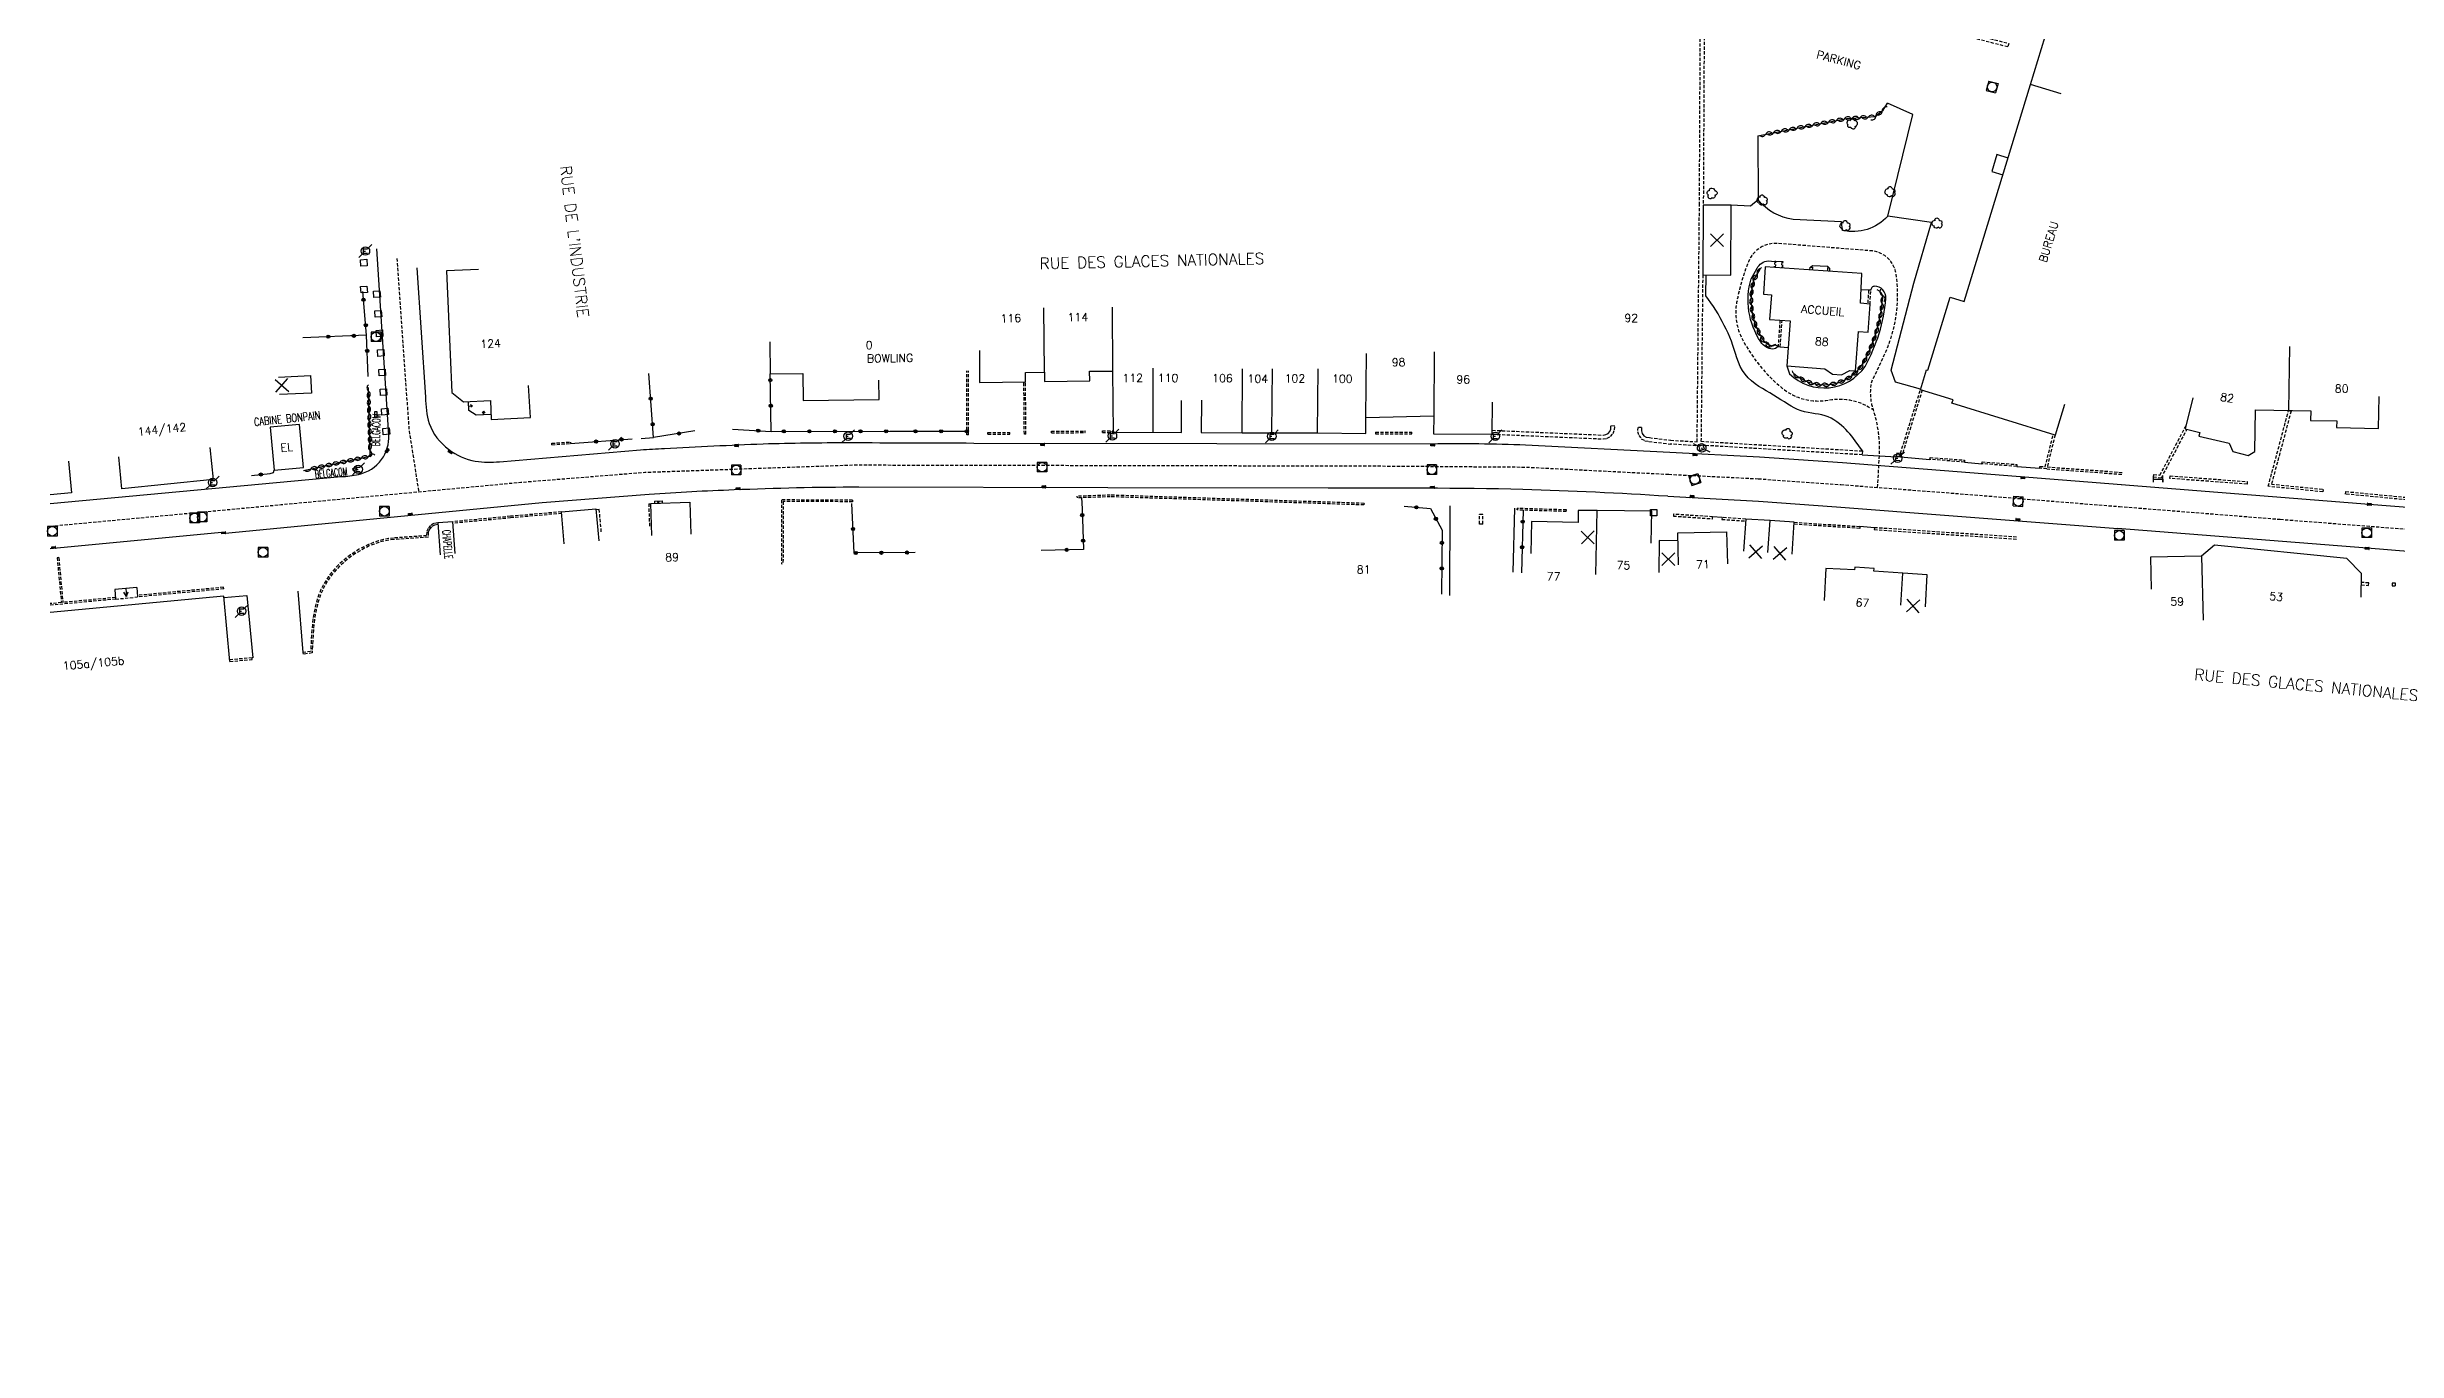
# Model space of a CAD drawing. Header units: millimetres. Extents: x 168000 to 169000, y 125999 to 127001.
# Drawn here: x 167999.5 to 168366.6, y 126542.1 to 126745.7 of the extents above; entities that cross this region are included whole.
import ezdxf
from ezdxf.enums import TextEntityAlignment as Align

# ---------------------------------------------------------------- set-up
doc = ezdxf.new("R2010")
doc.units = ezdxf.units.MM
doc.linetypes.add('DASHED', pattern=[0.75, 0.5, -0.25])
doc.layers.get('0').update_dxf_attribs({"linetype": 'CONTINUOUS'})
for name, color, linetype in [('W0001', 6, 'DASHED'), ('W0008', 7, 'CONTINUOUS'), ('W0100', 7, 'CONTINUOUS'), ('W0112', 1, 'DASHED'), ('W0300', 7, 'CONTINUOUS'), ('W0310', 3, 'CONTINUOUS'), ('W0322', 7, 'CONTINUOUS'), ('W0334', 7, 'CONTINUOUS'), ('W0400', 7, 'CONTINUOUS'), ('W0420', 7, 'CONTINUOUS'), ('W0471', 7, 'CONTINUOUS'), ('W0984', 7, 'CONTINUOUS'), ('W0989', 7, 'CONTINUOUS'), ('W0991', 7, 'CONTINUOUS'), ('W1102', 7, 'CONTINUOUS'), ('W1474', 7, 'CONTINUOUS')]:
    doc.layers.add(name, color=color, linetype=linetype)
doc.styles.get("Standard").update_dxf_attribs({"font": 'romans.shx', "width": 0.85})

# ---------------------------------------------------------------- blocks, each defined once
blk = doc.blocks.new('T400')
for p, q in [((-0.15, 0.3), (0.15, 0.3)), ((-0.15, -0.25), (-0.15, 0.3)), ((-0.15, 0.15), (0.15, 0.15)), ((-0.15, 0), (0.15, 0)), ((0.15, 0.3), (0.15, -0.25)), ((-0.15, -0.15), (0.15, -0.15)), ((-0.15, -0.25), (-0.15, -0.3)), ((-0.15, -0.3), (0.15, -0.3)), ((0.15, -0.3), (0.15, -0.25))]:
    blk.add_line(p, q)
blk = doc.blocks.new('T471')
for p, q in [((-0.333334, 0.333334), (-0.333334, -0.333334)), ((-0.333334, 0.333334), (0.333334, 0.333334)), ((-0.333334, 0), (0, 0)), ((0.500001, 0.500001), (1.000002, 1.000002)), ((-0.500001, -0.500001), (-1.000002, -1.000002)), ((-0.333334, -0.333334), (0.333334, -0.333334))]:
    blk.add_line(p, q)
blk.add_ellipse((0, 0), major_axis=(0.471405, 0.471405), ratio=1, start_param=5.4977871438, end_param=11.780972451)
blk = doc.blocks.new('T420')
for p, q in [((0.75, 0.75), (-0.75, 0.75)), ((-0.75, 0.75), (-0.75, -0.75)), ((0.75, 0.75), (0.75, -0.75)), ((0.75, -0.75), (-0.75, -0.75))]:
    blk.add_line(p, q)
blk.add_ellipse((0, 0), major_axis=(-0.53, 0.53), ratio=1, start_param=3.926991, end_param=10.210176)
blk = doc.blocks.new('T300')
for p, q in [((-0.8, 0.51), (-0.86, 0.34)), ((-0.86, 0.34), (-0.86, 0.17)), ((-0.86, 0.17), (-0.74, 0.06)), ((-0.69, 0.63), (-0.8, 0.51)), ((-0.8, -0.06), (-0.74, 0.06)), ((-0.74, 0.06), (-0.69, 0.11)), ((-0.57, 0.69), (-0.69, 0.63)), ((-0.46, 0.69), (-0.57, 0.69)), ((-0.29, 0.63), (-0.46, 0.69)), ((-0.29, 0.63), (-0.17, 0.74)), ((-0.23, 0.57), (-0.29, 0.63)), ((-0.17, 0.74), (-0.06, 0.8)), ((-0.06, 0.8), (0.06, 0.8)), ((0.06, 0.8), (0.23, 0.74)), ((0.23, 0.74), (0.34, 0.63)), ((0.34, 0.63), (0.4, 0.51)), ((0.46, 0.46), (0.34, 0.46)), ((0.4, 0.51), (0.4, 0.46)), ((0.57, 0.4), (0.46, 0.46)), ((0.57, 0.4), (0.69, 0.29)), ((0.69, 0.29), (0.74, 0.17)), ((0.74, 0.06), (0.69, -0.17)), ((0.74, 0.17), (0.74, 0.06)), ((-0.8, -0.17), (-0.8, -0.06)), ((-0.8, -0.23), (-0.8, -0.17)), ((-0.74, -0.34), (-0.8, -0.23)), ((-0.69, -0.4), (-0.74, -0.34)), ((-0.51, -0.46), (-0.69, -0.4)), ((-0.4, -0.46), (-0.51, -0.46)), ((-0.4, -0.46), (-0.34, -0.46)), ((-0.34, -0.46), (-0.34, -0.4)), ((-0.34, -0.51), (-0.34, -0.46)), ((-0.29, -0.63), (-0.34, -0.51)), ((-0.17, -0.74), (-0.29, -0.63)), ((-0.06, -0.8), (-0.17, -0.74)), ((0.06, -0.8), (-0.06, -0.8)), ((0.17, -0.74), (0.06, -0.8)), ((0.23, -0.69), (0.17, -0.74)), ((0.29, -0.46), (0.23, -0.46)), ((0.29, -0.63), (0.23, -0.69)), ((0.46, -0.4), (0.29, -0.46)), ((0.34, -0.51), (0.29, -0.63)), ((0.34, -0.51), (0.34, -0.46)), ((0.57, -0.34), (0.46, -0.4)), ((0.63, -0.29), (0.57, -0.34)), ((0.69, -0.17), (0.63, -0.29))]:
    blk.add_line(p, q)
blk = doc.blocks.new('t310o')
at = {"color": 0, "linetype": 'Continuous'}
for centre, start, end in [((-0.5, 0.38), 216.8699, 323.1304), ((0.5, -0.37), 36.8699, 143.1303)]:
    blk.add_arc(centre, 0.625, start, end, dxfattribs=at)
blk = doc.blocks.new('t991o')
at = {"color": 0, "linetype": 'Continuous'}
for p, q in [((-1, 1), (1, -1)), ((-1, -1), (1, 1))]:
    blk.add_line(p, q, dxfattribs=at)
blk = doc.blocks.new('t112o')
at = {"color": 0, "linetype": 'Continuous'}
for p, q in [((-0.5, 0.5), (0.5, 0.5)), ((-0.5, -0.5), (-0.5, 0.5)), ((0.5, 0.5), (0.5, -0.5)), ((0.5, -0.5), (-0.5, -0.5))]:
    blk.add_line(p, q, dxfattribs=at)
blk = doc.blocks.new('t322o')
at = {"color": 0, "linetype": 'Continuous'}
for radius in [0.25, 0.15]:
    blk.add_circle((0, 0), radius, dxfattribs=at)
blk = doc.blocks.new('T1474')
at = {"color": 0, "linetype": 'Continuous', "flags": 128}
for points in [[(-0.75, -0.5), (-0.75, 0.5)], [(-0.75, 0), (0.75, 0)], [(0.75, 0), (0.75, -0.5), (0.75, 0.5)]]:
    blk.add_lwpolyline(points, dxfattribs=at)

msp = doc.modelspace()

# ---------------------------------------------------------------- linework, layer by layer
at = {"layer": 'W0001', "flags": 128}
for points in [[(168054.16, 126712.7), (168056.04, 126686.01), (168057.56, 126676.26)], [(168000, 126670.89), (168036.11, 126674.26), (168073.54, 126677.75), (168092.9, 126679.31), (168125.5, 126680.45), (168173.7, 126680.36), (168207.71, 126680.29), (168230.26, 126680.12), (168252.83, 126678.99)]]:
    msp.add_lwpolyline(points, dxfattribs=at)
msp.add_lwpolyline([(168285.45, 126676.93), (168285.73, 126681.88, 0.092943), (168284.79, 126689.03, -0.128856), (168284.53, 126693.44), (168286.44, 126697.47, 0.148886), (168288.33, 126710.29, 0.338657), (168284.63, 126713.86), (168269.9, 126715.03, 0.328011), (168265.27, 126712.16, 0.050116), (168263.43, 126705.8, 0.169533), (168264.33, 126700.05, 0.097399), (168270.49, 126692.49, 0.223144), (168277.85, 126690.58, -0.205389), (168284.79, 126689.03, -2.090981)], format="xyb", dxfattribs=at)
at = {"layer": 'W0001'}
for points in [[(168252.83, 126678.99), (168266.81, 126678.29), (168279.7, 126677.38), (168297.6, 126676.01), (168323.25, 126673.95)], [(168323.21, 126673.96), (168348.35, 126671.96), (168386.02, 126669.04), (168398.7, 126668.81), (168402.9, 126667.97), (168410.23, 126665.67), (168414.9, 126663.38), (168426.03, 126656.17), (168477.32, 126625.92), (168518.79, 126601.37), (168540.78, 126588.3), (168546.76, 126583.58), (168551.68, 126577.85), (168570.93, 126570.01), (168579.64, 126564.37), (168593.13, 126557), (168605.16, 126551.97), (168611.89, 126550.47), (168621.02, 126549.49), (168637.62, 126549.13), (168660.26, 126549.1), (168673.48, 126542.1)]]:
    msp.add_lwpolyline(points, dxfattribs=at)
at = {"layer": 'W0008'}
for p, q in [((168218.64, 126674.08), (168218.56, 126660.08)), ((168228.72, 126673.7), (168228.49, 126663.7)), ((168038.67, 126660.72), (168039.47, 126651.15))]:
    msp.add_line(p, q, dxfattribs=at)
for points in [[(168323.49, 126677.4), (168362.25, 126674.31), (168385.57, 126672.48), (168387.96, 126673.06), (168390.19, 126674.52), (168391.46, 126676.4), (168392.42, 126679.41), (168398.9, 126700.88), (168407.61, 126730.12)], [(168253, 126682.44), (168267.02, 126681.73), (168279.95, 126680.82), (168297.87, 126679.45), (168323.52, 126677.39)], [(168283.05, 126682.03), (168288.4, 126681.73)], [(168252.66, 126675.56), (168266.86, 126674.8), (168279.05, 126673.93), (168297.23, 126672.52), (168322.98, 126670.5)], [(168537.79, 126586.5), (168525.43, 126593.91), (168478.37, 126621.78), (168454.24, 126636.04), (168446.11, 126640.83), (168414.75, 126659.21), (168410.31, 126661.5), (168405.44, 126663.19), (168401.12, 126663.96), (168392.33, 126664.97), (168391.06, 126665.04), (168361.93, 126667.44), (168322.92, 126670.52)]]:
    msp.add_lwpolyline(points, dxfattribs=at)
msp.add_lwpolyline([(168292.15, 126692.28), (168288.22, 126693.38), (168287.54, 126695.24), (168291.09, 126708.83), (168293.86, 126718.3), (168287.04, 126719.27, -0.271387), (168279.97, 126717.08), (168279.82, 126718.41), (168272.28, 126718.76, -0.187463), (168266.79, 126721.83), (168265.58, 126720.86), (168262.57, 126721.01)], format="xyb", dxfattribs=at)
at = {"layer": 'W0008', "flags": 128}
for points in [[(168000, 126674.42), (168045.47, 126678.62, 0.0381), (168048.18, 126678.97, 0.1722), (168051.78, 126681.28, 0.1722), (168052.88, 126685.1), (168051.05, 126714.18)], [(168269.9, 126698.92, -0.166242), (168269.05, 126698.51, -0.218815), (168267.19, 126699.66, -0.218299), (168265.68, 126709.53), (168266.62, 126711.16, -0.260408), (168268.37, 126712.31), (168269.37, 126712.23)], [(168057.28, 126711.21), (168058.62, 126691.03, 0.0653), (168059.2, 126686.92, 0.1459), (168062.24, 126682.89, 0.1208), (168066.41, 126681.02, 0.0561), (168070.21, 126680.95), (168092.22, 126682.8, -0.0087), (168095.94, 126683.02, -0.0043), (168111.36, 126683.75, -0.0078), (168124.7, 126683.94, -0.0006), (168144.29, 126683.87), (168182.21, 126683.82), (168215.82, 126683.77, -0.0124), (168230.47, 126683.6), (168253, 126682.44)], [(168283.07, 126682.63), (168281.96, 126684.21, 0.067278), (168279.48, 126686.89, 0.150127), (168275.72, 126688.44, -0.120088), (168271.44, 126689.92, 0.009293), (168266.91, 126692.72, -0.19241), (168263.47, 126697.18, 0.095178), (168258.61, 126706.84), (168258.65, 126710.11)], [(168271.28, 126695.91), (168271.71, 126694.65, 0.464804), (168283.48, 126695.84, 0.10712), (168286.75, 126706.45, 0.440439), (168284.96, 126708.35, 0.442091), (168284.4, 126707.72)], [(168252.66, 126675.56, 0.0074), (168230.05, 126676.63, 0.0064), (168199.6, 126676.82), (168165.19, 126676.89), (168126.3, 126676.97, 0.0102), (168106.85, 126676.54, 0.0093), (168093.57, 126675.83), (168076.87, 126674.55), (168026.83, 126669.67), (168026.76, 126669.89), (168000, 126667.37)]]:
    msp.add_lwpolyline(points, format="xyb", dxfattribs=at)
msp.add_lwpolyline([(168027.14, 126659.74), (168030.72, 126660.08), (168031.64, 126650.35)], dxfattribs=at)
at = {"layer": 'W0100'}
for p, q in [((168065.39, 126689.65), (168065.99, 126689.68)), ((168065.99, 126689.68), (168065.68, 126689.85)), ((168065.99, 126689.68), (168065.7, 126689.47)), ((168334.66, 126690.94), (168333.5, 126686.08)), ((168363.7, 126686.16), (168363.78, 126691.16)), ((168067.67, 126688.85), (168067.47, 126688.52)), ((168067.7, 126688.26), (168067.67, 126688.85)), ((168067.67, 126688.85), (168067.9, 126688.54)), ((168333.5, 126686.08), (168335.77, 126685.54)), ((168344.36, 126682.55), (168344.46, 126689.03)), ((168344.46, 126689.03), (168353.11, 126688.89)), ((168353.11, 126688.89), (168353.09, 126687.41)), ((168353.09, 126687.41), (168357.16, 126687.34)), ((168357.16, 126687.34), (168357.14, 126686.27)), ((168357.14, 126686.27), (168363.7, 126686.16)), ((168335.77, 126685.54), (168335.63, 126684.96)), ((168094.38, 126674.81), (168095.6, 126674.84)), ((168094.38, 126674.81), (168094.39, 126674.45)), ((168094.99, 126674.83), (168095, 126674.47)), ((168095.6, 126674.84), (168095.61, 126674.49)), ((168095, 126674.47), (168094.83, 126674.71)), ((168095, 126674.47), (168095.15, 126674.72)), ((168013.53, 126661.3), (168010.08, 126661)), ((168010.08, 126661), (168010.22, 126659.5)), ((168011.92, 126659.91), (168011.51, 126660.58)), ((168011.8, 126661.15), (168011.92, 126659.91)), ((168011.92, 126659.91), (168012.2, 126660.64)), ((168013.53, 126661.3), (168013.66, 126659.83))]:
    msp.add_line(p, q, dxfattribs=at)
for points in [[(168314.63, 126689.88), (168313.16, 126685.1), (168297.06, 126690.07), (168297.23, 126690.62), (168292.13, 126692.19), (168293.08, 126695.31), (168293.29, 126695.25), (168296.77, 126706.66), (168298.99, 126705.98), (168309.32, 126739.84), (168317.93, 126768.03)], [(168335.63, 126684.96), (168340.36, 126683.83), (168340.95, 126682.54), (168343.31, 126681.92), (168344.36, 126682.55)], [(168272.09, 126666.51), (168272.44, 126671.5), (168268.64, 126671.76), (168264.84, 126672), (168264.52, 126667.01)], [(168254.34, 126664.83), (168254.22, 126669.83), (168261.86, 126670.01), (168261.98, 126665.01)], [(168360.98, 126659.81), (168361.01, 126663.51), (168358.73, 126665.82), (168338.07, 126667.9), (168336.06, 126666.22), (168328.09, 126666.03), (168328.2, 126661.04)], [(168292.91, 126658.32), (168293.21, 126663.31), (168289.38, 126663.54), (168284.88, 126663.84), (168284.91, 126664.28), (168281.89, 126664.48), (168281.86, 126664.05), (168277.36, 126664.29), (168277.09, 126659.29)]]:
    msp.add_lwpolyline(points, dxfattribs=at)
for points in [[(168258.13, 126710.12), (168262.51, 126710.06), (168262.57, 126721.01), (168258.22, 126721.02)], [(168267.61, 126707.09), (168268.86, 126707), (168268.58, 126703.16), (168271.78, 126702.94), (168271.28, 126695.91), (168277.21, 126695.47), (168278.38, 126694.64), (168279.82, 126694.52), (168281.1, 126695.17), (168282.01, 126695.14), (168282.45, 126701.3), (168283.95, 126701.19), (168284.26, 126705.54), (168282.79, 126705.7), (168282.98, 126710.32), (168267.91, 126711.38)]]:
    msp.add_lwpolyline(points, close=True, dxfattribs=at)
at = {"layer": 'W0100', "flags": 128}
for points in [[(168066.92, 126710.98), (168061.93, 126710.77), (168062.23, 126703.64), (168062.74, 126691.78), (168064.54, 126690.31), (168068.76, 126690.49), (168068.89, 126687.52), (168075.02, 126687.86), (168074.74, 126692.85)], [(168112.43, 126699.67), (168112.47, 126694.69), (168117.59, 126694.74), (168117.64, 126690.51), (168129.47, 126690.67), (168129.43, 126693.67)], [(168145.14, 126698.33), (168145.19, 126693.33), (168152.35, 126693.4), (168152.33, 126694.9), (168155.31, 126694.96), (168155.32, 126693.46), (168162.38, 126693.57), (168162.36, 126695.07), (168165.96, 126695.1), (168166.05, 126685.5), (168172.3, 126685.56), (168176.73, 126685.51), (168176.73, 126690.51)], [(168035.69, 126694.17), (168040.69, 126694.41), (168040.82, 126691.68), (168035.82, 126691.45)], [(168068.82, 126688.3), (168066.57, 126688.21), (168065.42, 126688.96), (168065.36, 126690.34)], [(168179.82, 126690.54), (168179.78, 126685.54), (168186.19, 126685.45), (168190.84, 126685.47), (168197.98, 126685.45), (168205.51, 126685.37), (168205.52, 126687.87), (168216.11, 126688.12), (168216.1, 126685.32), (168225.26, 126685.28), (168225.31, 126690.26)], [(168024.95, 126683.16), (168025.45, 126678.19), (168011.21, 126676.74), (168010.71, 126681.72)], [(168002.88, 126681.06), (168003.31, 126676.08), (168000, 126675.78)], [(168063.28, 126666.61), (168062.89, 126671.59), (168060.54, 126671.4), (168060.94, 126666.42)], [(168080.31, 126668.14), (168079.86, 126673.12), (168085.23, 126673.6), (168085.68, 126668.62)], [(168093.99, 126669.43), (168093.82, 126674.43), (168099.9, 126674.63), (168100.07, 126669.64)], [(168250.08, 126668.21), (168250.17, 126673.21), (168241.63, 126673.35), (168238.65, 126673.35), (168238.65, 126671.45), (168231.41, 126671.62), (168231.3, 126666.62)], [(168254.25, 126668.58), (168251.34, 126668.63), (168251.25, 126663.63)], [(168028.09, 126649.76), (168028.09, 126649.76), (168027.12, 126659.98), (168000, 126657.41)]]:
    msp.add_lwpolyline(points, dxfattribs=at)
for points in [[(168034.98, 126679.62), (168039.55, 126680.06), (168038.93, 126686.77), (168034.35, 126686.34)], [(168050.7, 126688.77), (168051.02, 126688.78), (168051.03, 126687.92), (168050.71, 126687.92)], [(168047.83, 126679.98), (168047.89, 126679.67), (168047.31, 126679.57), (168047.26, 126679.89)]]:
    msp.add_lwpolyline(points, close=True, dxfattribs=at)
at = {"layer": 'W0112'}
for p, q in [((168143.18, 126685.14), (168143.21, 126695.14)), ((168143.43, 126685.14), (168143.46, 126695.14)), ((168152.17, 126685.26), (168152.1, 126693.4)), ((168152.42, 126685.26), (168152.35, 126693.4)), ((168164.37, 126685.75), (168166.05, 126685.75)), ((168225.27, 126685.86), (168242.56, 126685.11)), ((168243.61, 126685.68), (168243.76, 126686.05)), ((168243.76, 126686.05), (168243.79, 126686.55)), ((168244.39, 126686.52), (168243.79, 126686.55)), ((168244.13, 126685.36), (168244.36, 126685.91)), ((168244.36, 126685.91), (168244.39, 126686.52)), ((168247.98, 126686.32), (168247.94, 126685.68)), ((168248.58, 126686.28), (168247.98, 126686.32)), ((168248.58, 126686.28), (168248.55, 126685.75)), ((168346.46, 126677.11), (168349.64, 126688.95)), ((168078.36, 126683.83), (168081.27, 126684.03)), ((168078.38, 126683.58), (168078.36, 126683.83)), ((168078.38, 126683.58), (168081.29, 126683.79)), ((168081.27, 126684.03), (168081.29, 126683.79)), ((168143.43, 126685.14), (168143.18, 126685.14)), ((168146.49, 126685.49), (168149.89, 126685.52)), ((168146.49, 126685.24), (168146.49, 126685.49)), ((168146.49, 126685.24), (168149.89, 126685.27)), ((168149.89, 126685.27), (168149.89, 126685.52)), ((168152.42, 126685.26), (168152.17, 126685.26)), ((168156.39, 126685.7), (168161.68, 126685.75)), ((168156.39, 126685.45), (168156.39, 126685.7)), ((168156.39, 126685.45), (168161.68, 126685.5)), ((168161.68, 126685.5), (168161.68, 126685.75)), ((168164.37, 126685.5), (168164.37, 126685.75)), ((168164.37, 126685.5), (168166.05, 126685.5)), ((168207.04, 126685.55), (168212.71, 126685.58)), ((168207.04, 126685.55), (168207.04, 126685.3)), ((168207.04, 126685.3), (168212.71, 126685.33)), ((168212.71, 126685.33), (168212.71, 126685.58)), ((168225.28, 126685.26), (168225.26, 126685.28)), ((168225.28, 126685.26), (168242.6, 126684.51)), ((168242.56, 126685.11), (168242.99, 126685.19)), ((168242.6, 126684.51), (168243.19, 126684.61)), ((168242.99, 126685.19), (168243.34, 126685.38)), ((168243.19, 126684.61), (168243.72, 126684.9)), ((168243.34, 126685.38), (168243.61, 126685.68)), ((168243.72, 126684.9), (168244.13, 126685.36)), ((168247.94, 126685.68), (168248.13, 126685.06)), ((168248.13, 126685.06), (168248.53, 126684.55)), ((168248.53, 126684.55), (168249.09, 126684.22)), ((168248.55, 126685.75), (168248.67, 126685.34)), ((168248.67, 126685.34), (168248.93, 126685.01)), ((168248.93, 126685.01), (168249.3, 126684.8)), ((168249.09, 126684.22), (168249.73, 126684.12)), ((168249.3, 126684.8), (168249.81, 126684.71)), ((168249.73, 126684.12), (168253.07, 126683.71)), ((168249.81, 126684.71), (168253.14, 126684.3)), ((168328.56, 126678.98), (168328.51, 126678.58)), ((168331.1, 126678.34), (168331.13, 126678.74)), ((168114.25, 126674.98), (168114.22, 126664.98)), ((168125.33, 126674.96), (168114.25, 126674.98)), ((168125.33, 126674.96), (168125.33, 126674.71)), ((168165.6, 126675.73), (168160.44, 126675.56)), ((168160.45, 126675.31), (168160.44, 126675.56)), ((168165.6, 126675.48), (168160.45, 126675.31)), ((168205.23, 126674.45), (168165.6, 126675.73)), ((168205.22, 126674.2), (168165.6, 126675.48)), ((168343.16, 126677.45), (168331.1, 126678.34)), ((168354.98, 126676.24), (168346.46, 126677.11)), ((168386.03, 126673.29), (168358.54, 126675.9)), ((168059.95, 126671.3), (168059.43, 126671.01)), ((168060.54, 126671.4), (168059.95, 126671.3)), ((168060.56, 126671.16), (168060.03, 126671.06)), ((168060.54, 126671.4), (168060.54, 126671.4)), ((168071.91, 126672.43), (168062.89, 126671.59)), ((168071.92, 126672.18), (168062.91, 126671.34)), ((168079.86, 126673.12), (168071.91, 126672.43)), ((168079.88, 126672.87), (168071.92, 126672.18)), ((168085.77, 126673.51), (168085.24, 126673.46)), ((168086.09, 126670.02), (168085.77, 126673.51)), ((168093.49, 126674.39), (168093.82, 126674.4)), ((168093.49, 126674.39), (168093.61, 126670.89)), ((168114.5, 126674.73), (168114.47, 126664.98)), ((168125.33, 126674.71), (168114.5, 126674.73)), ((168205.23, 126674.45), (168205.22, 126674.2)), ((168223.26, 126671.22), (168223.27, 126672.77)), ((168223.76, 126671.22), (168223.26, 126671.22)), ((168223.27, 126672.77), (168223.77, 126672.77)), ((168223.76, 126671.22), (168223.77, 126672.77)), ((168229.14, 126673.42), (168229.15, 126673.67)), ((168236.82, 126673.17), (168229.14, 126673.42)), ((168236.83, 126673.42), (168229.15, 126673.67)), ((168236.82, 126673.17), (168236.83, 126673.42)), ((168049, 126667.67), (168048.28, 126667.28)), ((168049.12, 126667.45), (168048.4, 126667.06)), ((168049.75, 126668.03), (168049, 126667.67)), ((168049.85, 126667.8), (168049.12, 126667.45)), ((168050.5, 126668.34), (168049.75, 126668.03)), ((168050.59, 126668.1), (168049.85, 126667.8)), ((168051.27, 126668.6), (168050.5, 126668.34)), ((168051.35, 126668.36), (168050.59, 126668.1)), ((168052.05, 126668.8), (168051.27, 126668.6)), ((168052.11, 126668.56), (168051.35, 126668.36)), ((168052.85, 126668.95), (168052.05, 126668.8)), ((168052.88, 126668.71), (168052.11, 126668.56)), ((168053.65, 126669.04), (168052.85, 126668.95)), ((168053.67, 126668.79), (168052.88, 126668.71)), ((168058.8, 126669.4), (168053.65, 126669.04)), ((168059.04, 126669.17), (168053.67, 126668.79)), ((168058.82, 126670), (168058.8, 126669.4)), ((168059.04, 126670.55), (168058.82, 126670)), ((168059.43, 126671.01), (168059.04, 126670.55)), ((168059.06, 126669.95), (168059.04, 126669.17)), ((168059.25, 126670.43), (168059.06, 126669.95)), ((168059.59, 126670.81), (168059.25, 126670.43)), ((168060.03, 126671.06), (168059.59, 126670.81)), ((168001.34, 126665.98), (168001.09, 126665.96)), ((168001.09, 126665.96), (168001.75, 126658.96)), ((168001.34, 126665.98), (168002, 126658.98)), ((168044.48, 126664.25), (168043.96, 126663.65)), ((168044.67, 126664.09), (168044.15, 126663.49)), ((168045.04, 126664.83), (168044.48, 126664.25)), ((168045.22, 126664.65), (168044.67, 126664.09)), ((168045.63, 126665.38), (168045.04, 126664.83)), ((168045.8, 126665.19), (168045.22, 126664.65)), ((168046.26, 126665.9), (168045.63, 126665.38)), ((168046.41, 126665.71), (168045.8, 126665.19)), ((168046.91, 126666.39), (168046.26, 126665.9)), ((168047.05, 126666.19), (168046.41, 126665.71)), ((168047.58, 126666.85), (168046.91, 126666.39)), ((168047.72, 126666.64), (168047.05, 126666.19)), ((168048.28, 126667.28), (168047.58, 126666.85)), ((168048.4, 126667.06), (168047.72, 126666.64)), ((168027.08, 126661.34), (168013.64, 126660.08)), ((168027.11, 126661.09), (168013.66, 126659.83)), ((168027.11, 126661.09), (168027.08, 126661.34)), ((168041.99, 126660.24), (168041.73, 126659.49)), ((168042.22, 126660.15), (168041.97, 126659.41)), ((168042.29, 126660.98), (168041.99, 126660.24)), ((168042.52, 126660.87), (168042.22, 126660.15)), ((168042.64, 126661.69), (168042.29, 126660.98)), ((168042.86, 126661.57), (168042.52, 126660.87)), ((168043.04, 126662.37), (168042.64, 126661.69)), ((168043.25, 126662.23), (168042.86, 126661.57)), ((168043.47, 126663.02), (168043.04, 126662.37)), ((168043.68, 126662.87), (168043.25, 126662.23)), ((168043.96, 126663.65), (168043.47, 126663.02)), ((168044.15, 126663.49), (168043.68, 126662.87)), ((168362.17, 126662.02), (168361, 126662.11)), ((168366.32, 126661.99), (168365.81, 126661.99)), ((168365.81, 126661.99), (168365.81, 126661.59)), ((168010.22, 126659.5), (168000, 126658.54)), ((168001.75, 126658.96), (168000, 126658.79)), ((168010.2, 126659.75), (168002, 126658.98)), ((168010.22, 126659.5), (168013.66, 126659.83)), ((168041.18, 126657.14), (168041.05, 126656.33)), ((168041.33, 126657.94), (168041.18, 126657.14)), ((168041.42, 126657.1), (168041.3, 126656.3)), ((168041.51, 126658.72), (168041.33, 126657.94)), ((168041.57, 126657.88), (168041.42, 126657.1)), ((168041.73, 126659.49), (168041.51, 126658.72)), ((168041.75, 126658.66), (168041.57, 126657.88)), ((168041.97, 126659.41), (168041.75, 126658.66)), ((168040.77, 126653.01), (168040.73, 126652.16)), ((168040.82, 126653.85), (168040.77, 126653.01)), ((168040.88, 126654.68), (168040.82, 126653.85)), ((168040.96, 126655.51), (168040.88, 126654.68)), ((168041.05, 126656.33), (168040.96, 126655.51)), ((168041.02, 126652.99), (168040.97, 126652.15)), ((168041.07, 126653.83), (168041.02, 126652.99)), ((168041.13, 126654.66), (168041.07, 126653.83)), ((168041.2, 126655.48), (168041.13, 126654.66)), ((168041.3, 126656.3), (168041.2, 126655.48)), ((168031.54, 126650.34), (168028.06, 126650.01)), ((168028.09, 126649.76), (168031.56, 126650.09)), ((168031.56, 126650.09), (168031.54, 126650.34)), ((168040.69, 126651.32), (168039.47, 126651.15)), ((168039.47, 126651.15), (168039.5, 126650.9)), ((168040.93, 126651.1), (168039.5, 126650.9)), ((168040.73, 126652.16), (168040.69, 126651.32)), ((168040.97, 126652.15), (168040.93, 126651.1))]:
    msp.add_line(p, q, dxfattribs=at)
for points in [[(168253.11, 126684.31), (168257.26, 126684.06), (168257.62, 126721.02), (168257.8, 126758.55), (168258.71, 126816.98), (168258.34, 126817.17), (168258.48, 126817.44), (168270.52, 126811.2), (168270.26, 126810.61), (168269.98, 126810.73), (168270.13, 126811.06), (168259.01, 126816.83), (168258.41, 126758.4), (168299.41, 126748.05), (168299.36, 126747.96), (168305.92, 126746.27), (168305.78, 126745.73), (168298.41, 126747.58), (168298.46, 126747.66), (168258.4, 126757.78), (168258.22, 126721.02)], [(168269.5, 126711.27), (168269.56, 126712.22), (168269.37, 126712.23), (168269.3, 126711.28)], [(168270.62, 126711.19), (168270.68, 126712.14), (168270.49, 126712.15), (168270.42, 126711.2)], [(168258.13, 126710.12), (168257.86, 126684.14), (168283.07, 126682.63), (168283.05, 126682.03), (168257.86, 126683.53), (168257.82, 126683.41), (168253.07, 126683.71)], [(168274.86, 126710.89), (168274.89, 126711.31), (168275.26, 126711.31), (168275.23, 126710.86)], [(168277.97, 126710.67), (168278, 126711.18), (168277.64, 126711.2), (168277.61, 126710.7)], [(168284.26, 126705.54), (168284.4, 126707.72), (168284.04, 126707.74), (168283.9, 126705.57)], [(168270.19, 126703.05), (168269.9, 126698.92), (168270.23, 126698.89), (168270.53, 126703.03)], [(168292.41, 126692.11), (168289.32, 126682.19), (168289.04, 126682.28), (168289, 126681.69), (168288.4, 126681.73), (168288.45, 126682.32), (168289.03, 126682.28), (168292.13, 126692.19)], [(168328.51, 126678.58), (168329.78, 126678.43), (168333.77, 126686.01)], [(168328.56, 126678.98), (168329.55, 126678.86), (168333.62, 126686.57)], [(168349.64, 126688.95), (168350.03, 126688.84), (168346.97, 126677.46)], [(168311.86, 126679.83), (168310.77, 126679.93), (168310.8, 126680.23), (168311.63, 126680.16), (168312.87, 126685.19)], [(168313.16, 126685.1), (168311.93, 126680.13), (168323.67, 126679.29)], [(168311.86, 126679.83), (168323.65, 126678.99)], [(168331.13, 126678.74), (168343.18, 126677.85), (168343.16, 126677.45)], [(168346.97, 126677.46), (168355.02, 126676.64), (168354.98, 126676.24)], [(168358.54, 126675.9), (168358.58, 126676.29), (168385.95, 126673.7)], [(168264.84, 126672), (168261.16, 126672.24), (168261.14, 126671.94), (168264.82, 126671.7)], [(168272.44, 126671.5), (168282.69, 126670.83), (168282.67, 126670.53), (168272.42, 126671.2)], [(168307.14, 126669.18), (168284.94, 126670.65), (168284.92, 126670.35), (168307.12, 126668.88)], [(168361, 126661.71), (168362.14, 126661.63), (168362.17, 126662.02)], [(168365.81, 126661.59), (168366.32, 126661.59), (168366.32, 126661.99)]]:
    msp.add_lwpolyline(points, dxfattribs=at)
for points in [[(168299, 126680.89), (168293.63, 126681.32), (168293.65, 126681.62), (168299.02, 126681.19)], [(168307.17, 126680.22), (168301.75, 126680.64), (168301.77, 126680.94), (168307.19, 126680.52)], [(168253.55, 126672.46), (168259.66, 126672.04), (168259.68, 126672.34), (168253.57, 126672.76)]]:
    msp.add_lwpolyline(points, close=True, dxfattribs=at)
at = {"layer": 'W0310'}
msp.add_lwpolyline([(168266.75, 126731.86), (168280.66, 126734.53), (168285.06, 126734.84), (168286.34, 126735.86), (168287, 126736.95)], dxfattribs=at)
at = {"layer": 'W0310', "flags": 128}
for points in [[(168269.54, 126699.28, -0.150345), (168269.05, 126699.02, -0.210597), (168267.61, 126699.94, -0.216895), (168266.14, 126709.34), (168267.06, 126710.92, -0.06962), (168267.32, 126711.3)], [(168272.08, 126695.13), (168272.15, 126694.93, 0.458936), (168283.06, 126696.1, 0.106868), (168286.25, 126706.48, 0.343261), (168285.38, 126707.78, 0.442091)]]:
    msp.add_lwpolyline(points, format="xyb", dxfattribs=at)
msp.add_lwpolyline([(168039.59, 126679.58), (168050, 126681.82), (168049.73, 126692.53)], dxfattribs=at)
at = {"layer": 'W0322'}
for p, q in [((168049.44, 126700.69), (168039.45, 126700.32)), ((168112.61, 126685.69), (168112.49, 126694.67)), ((168100.68, 126685.75), (168094.26, 126684.74)), ((168081.29, 126683.79), (168090.93, 126684.55)), ((168131.18, 126685.7), (168143.43, 126685.7)), ((168230.06, 126673.39), (168229.83, 126663.6))]:
    msp.add_line(p, q, dxfattribs=at)
at = {"layer": 'W0322', "flags": 128}
for points in [[(168049.68, 126694.26), (168049.44, 126700.69), (168048.84, 126707.54)], [(168092.34, 126684.6), (168094.26, 126684.74), (168093.52, 126694.71)], [(168106.6, 126686.05), (168112.61, 126685.69), (168131.18, 126685.7)], [(168031.43, 126678.79), (168034.38, 126679.12), (168034.91, 126679.28), (168034.98, 126679.62)], [(168161.12, 126675.34), (168161.18, 126673.6), (168161.4, 126667.25), (168154.78, 126667.11)], [(168135.14, 126666.79), (168125.6, 126666.7), (168125.2, 126674.44)], [(168211.49, 126674), (168215.59, 126673.63), (168217.41, 126670.29), (168217.35, 126660.29)]]:
    msp.add_lwpolyline(points, dxfattribs=at)
at = {"layer": 'W0334'}
for points in [[(168287.04, 126719.27), (168290.93, 126735.17), (168287, 126736.95)], [(168266.75, 126731.86), (168266.79, 126721.83)], [(168305.82, 126728.37), (168304.08, 126728.9), (168303.27, 126726.27), (168305.02, 126725.74)], [(168270.49, 126712.15), (168269.56, 126712.22)], [(168277.9, 126711.18), (168277.66, 126711.45), (168275.26, 126711.56), (168275, 126711.31)], [(168289, 126681.69), (168293.63, 126681.32)], [(168299, 126680.89), (168301.75, 126680.64)], [(168307.17, 126680.22), (168310.77, 126679.93)], [(168261.16, 126672.24), (168259.68, 126672.34)], [(168284.94, 126670.65), (168282.69, 126670.83)]]:
    msp.add_lwpolyline(points, dxfattribs=at)
at = {"layer": 'W0334', "flags": 128}
for points in [[(168284.04, 126707.74), (168282.88, 126707.79)], [(168270.23, 126698.89), (168271.49, 126698.8)]]:
    msp.add_lwpolyline(points, dxfattribs=at)
at = {"layer": 'W1102'}
for p, q in [((168314.1, 126738.38), (168309.32, 126739.84)), ((168155.31, 126694.96), (168155.21, 126704.96)), ((168165.88, 126705.1), (168165.96, 126695.1)), ((168205.52, 126687.87), (168205.59, 126697.87)), ((168216.18, 126698.12), (168216.11, 126688.12)), ((168349.8, 126698.95), (168349.64, 126688.95)), ((168172.3, 126685.56), (168172.3, 126695.56)), ((168186.19, 126685.45), (168186.26, 126695.45)), ((168190.84, 126685.47), (168190.91, 126695.47)), ((168197.98, 126685.45), (168198.05, 126695.45)), ((168241.46, 126663.35), (168241.63, 126673.35)), ((168268.29, 126666.77), (168268.64, 126671.76)), ((168336.06, 126666.22), (168336.3, 126656.22)), ((168289.09, 126658.55), (168289.38, 126663.54))]:
    msp.add_line(p, q, dxfattribs=at)

# ---------------------------------------------------------------- block references
at = {"layer": 'W0112'}
for p, rotation in [((168049, 126712.02), 3.842831883470046), ((168049.01, 126707.84), 5.155439776580084), ((168051.05, 126707.1), 273.4557000000226), ((168051.26, 126704.05), 273.4557000000226), ((168051.46, 126700.99), 273.4557000000226), ((168051.66, 126697.93), 273.4557000000226), ((168051.87, 126694.88), 273.4557000000226), ((168052.07, 126691.82), 273.4557000000226), ((168052.28, 126688.76), 5.669399999995843), ((168052.49, 126685.7), 5.669399999995843)]:
    msp.add_blockref('t112o', p, dxfattribs=dict(at, rotation=rotation))
msp.add_blockref('t112o', (168250.48, 126673.01), dxfattribs=at)
at = {"layer": 'W0300'}
for p, rotation in [((168281.55, 126733.67), 10.88343999433137), ((168259.6, 126722.91), 89.66835549418911), ((168267.37, 126721.81), 175.9820897980798), ((168287.35, 126723.11), 175.9820897980798), ((168294.69, 126718.21), 175.9820897980798), ((168280.32, 126717.82), 175.9820897980798), ((168271.28, 126685.38), 160.9547587042692)]:
    msp.add_blockref('T300', p, dxfattribs=dict(at, rotation=rotation))
at = {"layer": 'W0310'}
for p, rotation in [((168272.88, 126733.04), 10.88343999433137), ((168274.11, 126733.27), 10.88343999433137), ((168275.34, 126733.51), 10.88343999433137), ((168276.57, 126733.75), 10.88343999433137), ((168277.79, 126733.98), 10.88343999433137), ((168279.02, 126734.22), 10.88343999433137), ((168280.25, 126734.45), 10.88343999433137), ((168281.49, 126734.59), 3.950843513450024), ((168282.74, 126734.68), 3.950843513450024), ((168283.98, 126734.76), 3.950843513450024), ((168285.19, 126734.95), 38.53374484862346), ((168286.17, 126735.72), 38.53374484862346), ((168267.97, 126732.09), 10.88343999433137), ((168269.2, 126732.33), 10.88343999433137), ((168270.43, 126732.57), 10.88343999433137), ((168271.66, 126732.8), 10.88343999433137), ((168265.84, 126707.91), 81.67695462229815), ((168266.09, 126709.13), 75.43617888153955), ((168266.66, 126710.24), 60.04235307346046), ((168286.21, 126706.92), 105.5359679201958), ((168265.75, 126705.42), 94.15850610381189), ((168265.73, 126706.66), 87.91773036305281), ((168265.91, 126704.18), 100.3992818445813), ((168285.76, 126703.21), 77.69494684515192), ((168286, 126704.44), 80.4819582632472), ((168286.17, 126705.67), 83.26896968132183), ((168266.2, 126702.96), 106.6400575853509), ((168266.62, 126701.79), 112.8808333260995), ((168267.17, 126700.66), 119.1216090668679), ((168267.86, 126699.63), 134.4232218424754), ((168284.7, 126699.62), 69.33391259091111), ((168285.11, 126700.8), 72.12092400899087), ((168285.46, 126701.99), 74.90793542707749), ((168268.94, 126699.03), 168.2280288656585), ((168283.12, 126696.22), 60.97287833666973), ((168283.7, 126697.32), 63.75988975476599), ((168284.23, 126698.46), 66.54690117282821), ((168273.2, 126694.11), 327.4211916746434), ((168274.31, 126693.53), 337.3163036059478), ((168275.49, 126693.15), 347.2114155372739), ((168276.73, 126692.98), 357.1065274685976), ((168277.98, 126693.02), 7.001639399918879), ((168279.2, 126693.28), 16.89675133124259), ((168280.36, 126693.75), 26.7918632625694), ((168281.42, 126694.4), 36.68697519388359), ((168282.35, 126695.23), 46.58208712519816), ((168049.75, 126691.96), 91.44949892311524), ((168049.77, 126690.8), 91.44949892311524), ((168049.8, 126689.65), 91.44949892311524), ((168049.83, 126688.49), 91.44949892311524), ((168049.86, 126687.34), 91.44949892311524), ((168049.89, 126686.19), 91.44949892311524), ((168049.92, 126685.03), 91.44949892311524), ((168049.75, 126681.77), 12.13785951665058), ((168049.95, 126683.88), 91.44949892311524), ((168049.98, 126682.72), 91.44949892311524), ((168040.72, 126679.82), 12.13785951665058), ((168041.85, 126680.07), 12.13785951665058), ((168042.98, 126680.31), 12.13785951665058), ((168044.11, 126680.55), 12.13785951665058), ((168045.24, 126680.8), 12.13785951665058), ((168046.37, 126681.04), 12.13785951665058), ((168047.5, 126681.28), 12.13785951665058), ((168048.62, 126681.52), 12.13785951665058)]:
    msp.add_blockref('t310o', p, dxfattribs=dict(at, rotation=rotation))
at = {"layer": 'W0322'}
for p, rotation in [((168048.95, 126706.24), 95.05960526722349), ((168043.45, 126700.47), 182.0957762616515), ((168047.45, 126700.61), 182.0957762616515), ((168049.31, 126702.25), 95.05960526722349), ((168049.53, 126698.26), 92.09612163031461), ((168112.5, 126693.69), 90.73285162724567), ((168093.81, 126690.79), 94.2615996809877), ((168112.56, 126689.69), 90.73285162724567), ((168094.11, 126686.8), 94.2615996809877), ((168110.6, 126685.81), 356.6027150959172), ((168114.59, 126685.69), 0.004317738956804373), ((168118.59, 126685.69), 0.004317738956804373), ((168122.59, 126685.7), 0.004317738956804373), ((168126.59, 126685.7), 0.004317738956804373), ((168130.59, 126685.7), 0.004317738956804373), ((168135.18, 126685.7), 0.003744179842467517), ((168139.18, 126685.7), 0.003744179842467517), ((168143.18, 126685.7), 0.003744179842467517), ((168085.28, 126684.1), 4.524165325376258), ((168089.26, 126684.42), 4.524165325376258), ((168098.22, 126685.36), 188.9699222259642), ((168161.21, 126672.62), 272.0014380221856), ((168213.4, 126673.83), 354.8648054532872), ((168216.45, 126672.05), 298.4811001361573), ((168230.01, 126671.6), 268.6528607235182), ((168125.41, 126670.45), 92.9220009139451), ((168158.78, 126667.19), 181.1772041127247), ((168161.35, 126668.62), 272.0014380221856), ((168217.39, 126668.29), 269.6504930899997), ((168229.92, 126667.6), 268.6528607235182), ((168125.84, 126666.7), 180.5510655856666), ((168129.84, 126666.74), 180.5510655856666), ((168133.84, 126666.77), 180.5510655856666), ((168217.37, 126664.29), 269.6504930899997)]:
    msp.add_blockref('t322o', p, dxfattribs=dict(at, rotation=rotation))
msp.add_blockref('t322o', (168032.91, 126678.96), dxfattribs=at)
at = {"layer": 'W0400'}
for p, rotation in [((168052.65, 126682.66), 138.3309000000085), ((168062.5, 126682.48), 56.75899999999773), ((168107.23, 126683.47), 90), ((168155.02, 126683.64), 90), ((168215.98, 126683.56), 90), ((168256.9, 126682.06), 267.4198449777663), ((168308.12, 126678.45), 266.2868844676552), ((168107.48, 126676.75), 90), ((168155.24, 126677.05), 90), ((168215.93, 126676.95), 90), ((168256.44, 126675.52), 267.2163645531323), ((168056.27, 126672.77), 95.66940000000102), ((168307.33, 126671.92), 266.2868844676552), ((168362.25, 126674.31), 265.431610107878), ((168000.57, 126667.56), 95.16088463472464), ((168027.11, 126669.85), 95.66940000000102), ((168361.93, 126667.44), 85.30209350553179)]:
    msp.add_blockref('T400', p, dxfattribs=dict(at, rotation=rotation))
at = {"layer": 'W0420'}
for p, rotation in [((168303.34, 126739.46), 75.42945258471745), ((168256.9, 126678.17), 108.0025378966711), ((168307.41, 126674.77), 176.2868844676552)]:
    msp.add_blockref('T420', p, dxfattribs=dict(at, rotation=rotation))
for p in [(168050.88, 126700.45), (168107.16, 126679.67), (168154.94, 126680.1), (168215.82, 126679.71), (168022.56, 126672.16), (168023.75, 126672.31), (168052.21, 126673.22), (168000.33, 126670.1), (168033.24, 126666.82), (168323.19, 126669.44), (168361.84, 126669.85)]:
    msp.add_blockref('T420', p, dxfattribs=at)
at = {"layer": 'W0471'}
for p in [(168049.24, 126713.85), (168124.66, 126684.94), (168165.92, 126685.01), (168190.84, 126684.92), (168225.74, 126684.92), (168088.23, 126683.76), (168025.38, 126677.7), (168048.1, 126679.76), (168029.91, 126657.63)]:
    msp.add_blockref('T471', p, dxfattribs=at)
for p, rotation in [((168257.97, 126683.12), 108.0025378966711), ((168288.59, 126681.5), 355.9708385076733)]:
    msp.add_blockref('T471', p, dxfattribs=dict(at, rotation=rotation))
at = {"layer": 'W0991'}
for p, rotation in [((168260.36, 126715.55), 359.5835962841913), ((168036.21, 126692.87), 3.34345807877198), ((168240.18, 126669.14), 270.8306156467675), ((168266.41, 126666.89), 86.35981192474257), ((168270.2, 126666.64), 86.0583384140105), ((168252.75, 126665.74), 90), ((168291, 126658.44), 86.59349640154828)]:
    msp.add_blockref('t991o', p, dxfattribs=dict(at, rotation=rotation))
at = {"layer": 'W1474'}
msp.add_blockref('T1474', (168329.27, 126678.25), dxfattribs=at)

# ---------------------------------------------------------------- texts
at = {"layer": 'W0984'}
for s, rotation, p in [('PARKING', 344.9533, (168279.38, 126743.67)), ('BUREAU', 73.0434, (168312.17, 126715.28)), ('ACCUEIL', 355.7459, (168276.89, 126704.57)), ('BOWLING', 0.7429, (168131.19, 126697.12)), ('EL', 5.4478, (168036.95, 126683.2))]:
    msp.add_text(s, height=1.25, rotation=rotation, dxfattribs=at).set_placement(p, align=Align.MIDDLE)
for s, rotation, width, p in [('CABINE BONPAIN', 6.0493, 0.75, (168037.02, 126687.69)), ('BELGACOM', 88.5791, 0.5, (168050.91, 126685.92)), ('BELGACOM', 5.3332, 0.5, (168043.89, 126679.21)), ('CHAPELLE', 275.0025, 0.45, (168062.07, 126668.05))]:
    msp.add_text(s, height=1.25, rotation=rotation, dxfattribs=dict(at, width=width)).set_placement(p, align=Align.MIDDLE)
at = {"layer": 'W0989'}
for s, rotation, p in [("RUE DE L'INDUSTRIE", 276.6571, (168081.91, 126715.33)), ('RUE DES GLACES NATIONALES', 1.2869, (168172.1, 126712.3)), ('RUE DES GLACES NATIONALES', 354.5766, (168352.42, 126646.1))]:
    msp.add_text(s, height=1.75, rotation=rotation, dxfattribs=at).set_placement(p, align=Align.MIDDLE)
at = {"layer": 'W0991'}
for s, rotation, p in [('114', 0.7165, (168160.53, 126703.53)), ('116', 1.1987, (168150.06, 126703.36)), ('92', 359.7475, (168246.96, 126703.39)), ('124', 3.1479, (168068.8, 126699.4)), ('0', 0.791, (168127.93, 126699.16)), ('98', 1.3383, (168210.62, 126696.49)), ('88', 355.7459, (168276.73, 126699.7)), ('112', 0.5002, (168169.1, 126694.03)), ('110', 359.3392, (168174.62, 126694.03)), ('106', 359.1515, (168183.11, 126693.99)), ('104', 359.1886, (168188.63, 126693.91)), ('102', 359.8572, (168194.43, 126693.96)), ('100', 359.3878, (168201.84, 126693.91)), ('96', 359.7475, (168220.72, 126693.8)), ('82', 351.9877, (168340.04, 126690.95)), ('80', 0.4535, (168357.93, 126692.37)), ('144/142', 5.7997, (168017.47, 126685.92)), ('89', 1.9464, (168097.15, 126666.04)), ('75', 359.0264, (168245.75, 126664.78)), ('71', 1.3688, (168258.16, 126664.92)), ('77', 358.6526, (168234.83, 126663.04)), ('53', 354.2799, (168347.7, 126659.89)), ('67', 356.4575, (168283.09, 126658.92)), ('59', 1.3485, (168332.24, 126659.13)), ('105a/105b', 5.0895, (168006.79, 126649.4))]:
    msp.add_text(s, height=1.25, rotation=rotation, dxfattribs=at).set_placement(p, align=Align.MIDDLE)
msp.add_text('81', height=1.25, dxfattribs=at).set_placement((168205.17, 126664.13), align=Align.MIDDLE)

doc.saveas('drawing.dxf')
